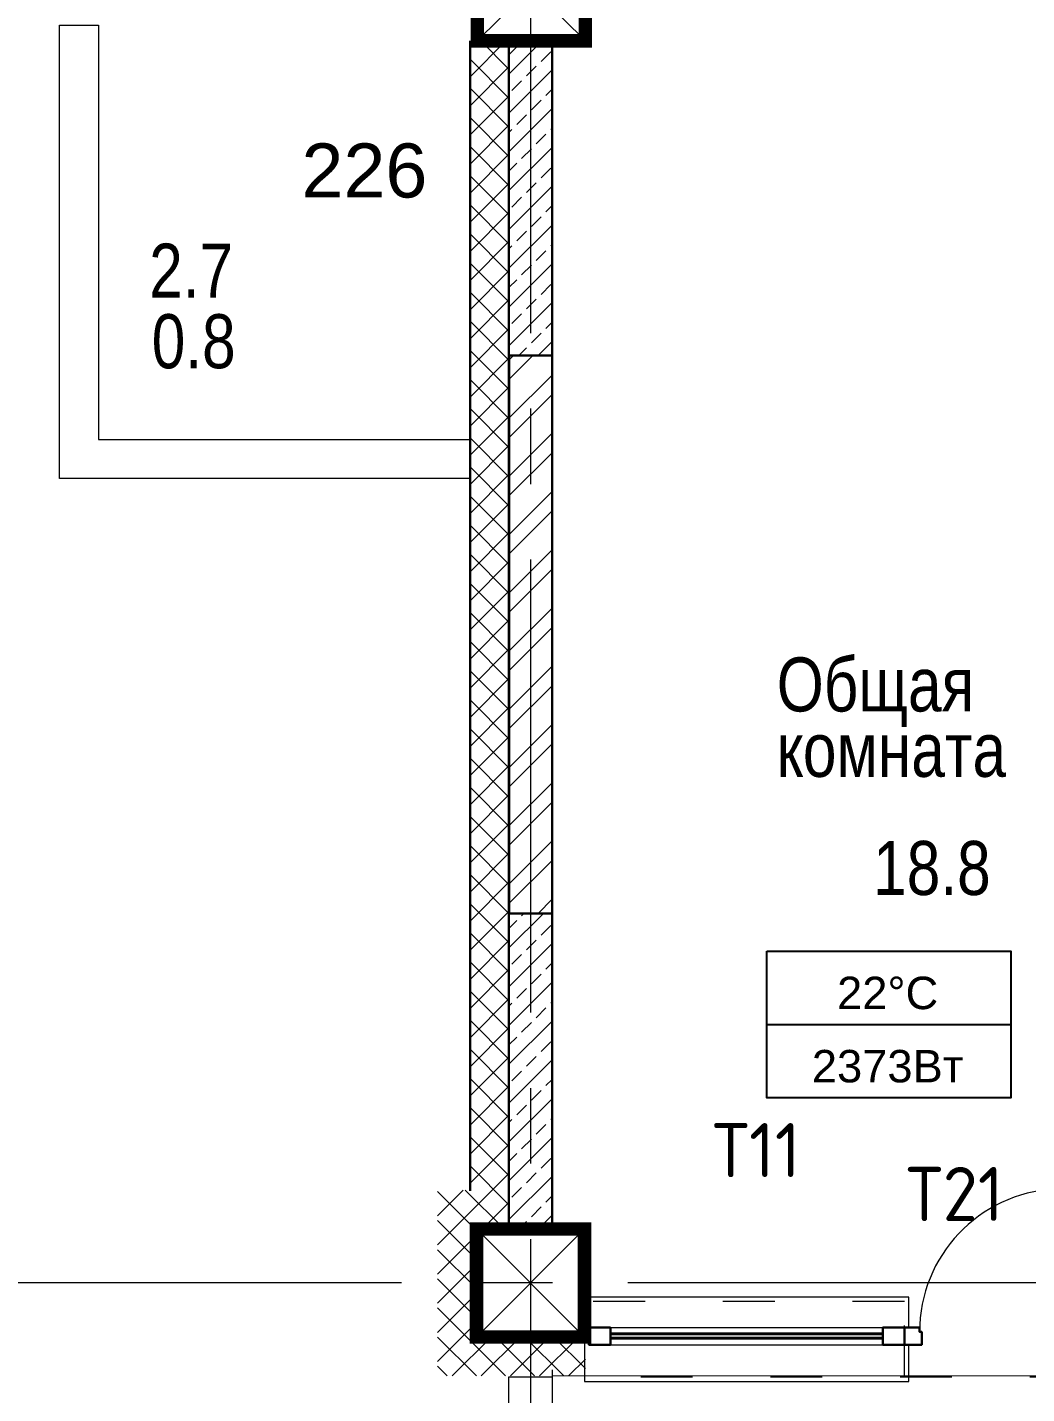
# Model space of a CAD drawing. Header units: millimetres. Extents: x -7566 to 51834, y -19356 to 38606.
# Drawn here: x -2327 to 2298, y -513 to 5807 of the extents above; entities that cross this region are included whole.
import ezdxf

# ---------------------------------------------------------------- set-up
doc = ezdxf.new("R2010")
doc.units = ezdxf.units.MM
for name, pattern in [('ACAD_ISO03W100', [30, 12, -18]), ('CENTER2', [28.575, 19.05, -3.175, 3.175, -3.175]), ('STROT', [1.7, 0.5, -1.2])]:
    doc.linetypes.add(name, pattern=pattern)
for name, color, linetype, lineweight in [('++++обратка', 5, 'Continuous', 30), ('++ОВ Надписи', 7, 'Continuous', 20), ('STENA', 22, 'Continuous', 50), ('Колонна', 15, 'Continuous', 30), ('Колонны', 7, 'Continuous', 30), ('окна', 150, 'Continuous', 20), ('оси', 6, 'STROT', 9), ('РП-АР_Площадь', 3, 'Continuous', 30), ('стена', 7, 'Continuous', 53), ('СТЕНЫ', 250, 'Continuous', 35), ('текст', 224, 'Continuous', 25), ('штрих', 252, 'Continuous', 9)]:
    doc.layers.add(name, color=color, linetype=linetype, lineweight=lineweight)
doc.layers.add('DOORS', color=27, linetype='Continuous')
doc.layers.add('ОТОПЛЕНИЕ ТЕСТ', color=7, linetype='Continuous')
doc.layers.get('++++обратка').off()
doc.styles.add('arial', font='arial.ttf')
doc.styles.add('GOST Common_I', font='', dxfattribs={"height": 200})
doc.styles.get("Standard").update_dxf_attribs({"font": 'arial.ttf'})
doc.styles.get('GOST Common_I').set_extended_font_data('GOST Common')

# ---------------------------------------------------------------- blocks, each defined once
blk = doc.blocks.new('Окв-0')
at = {"layer": 'DOORS', "color": 5, "lineweight": 9, "ltscale": 2}
blk.add_arc((1332064.4, -525220.4), 662, 273.15781, 359.93851, dxfattribs=at)
at = {"layer": 'окна', "color": 252, "lineweight": 9}
for p, q in [((1334156.3, -525161.2), (1332896.3, -525161.2)), ((1334156.3, -525241.2), (1332896.3, -525241.2)), ((1332076.3, -525331.2), (1332076.3, -525801.2)), ((1332136.3, -525331.2), (1332136.3, -525801.2))]:
    blk.add_line(p, q, dxfattribs=at)
at = {"layer": 'окна', "lineweight": 40}
for p, q in [((1334156.3, -525191.2), (1332896.3, -525191.2)), ((1334156.3, -525211.2), (1332896.3, -525211.2)), ((1332096.3, -525801.2), (1332096.3, -525331.2)), ((1332116.3, -525801.2), (1332116.3, -525331.2))]:
    blk.add_line(p, q, dxfattribs=at)
at = {"layer": 'окна', "color": 252, "lineweight": 30}
for points in [[(1332066.3, -525241.2), (1331996.3, -525241.2), (1331996.3, -525161.2), (1332076.3, -525161.2), (1332076.3, -525221.2), (1332066.3, -525221.2), (1332066.3, -525241.2)], [(1332726.3, -525241.2), (1332796.3, -525241.2), (1332796.3, -525161.2), (1332716.3, -525161.2), (1332716.3, -525221.2), (1332726.3, -525221.2), (1332726.3, -525241.2)], [(1332796.3, -525241.2), (1332896.3, -525241.2), (1332896.3, -525161.2), (1332796.3, -525161.2)], [(1334156.3, -525241.2), (1334256.3, -525241.2), (1334256.3, -525161.2), (1334156.3, -525161.2)], [(1332136.3, -525261.2), (1332136.3, -525331.2), (1332076.3, -525331.2), (1332076.3, -525251.2), (1332116.3, -525251.2), (1332116.3, -525261.2), (1332136.3, -525261.2)], [(1332136.3, -525871.2), (1332136.3, -525801.2), (1332076.3, -525801.2), (1332076.3, -525881.2), (1332116.3, -525881.2), (1332116.3, -525871.2), (1332136.3, -525871.2)]]:
    blk.add_lwpolyline(points, close=True, dxfattribs=at)
at = {"layer": 'СТЕНЫ', "linetype": 'ACAD_ISO03W100', "lineweight": 5, "ltscale": 20}
for p, q in [((1331976.3, -525011.2), (1334276.3, -525011.2)), ((1331976.3, -525011.2), (1331976.3, -525361.2)), ((1332796.3, -525011.2), (1332796.3, -525361.2)), ((1332796.3, -525361.2), (1334276.3, -525361.2))]:
    blk.add_line(p, q, dxfattribs=at)
at = {"layer": 'СТЕНЫ', "color": 251, "lineweight": 9, "ltscale": 20}
blk.add_lwpolyline([(1332776.3, -525241.2), (1332776.3, -525381.2), (1334276.3, -525381.2), (1334276.3, -524991.2), (1332776.3, -524991.2), (1332776.3, -525161.2)], dxfattribs=at)
blk = doc.blocks.new('к')
at = {"lineweight": 0}
for p, q in [((6373750, -182890), (6374150, -183290)), ((6373750, -183290), (6374150, -182890))]:
    blk.add_line(p, q, dxfattribs=at)
at = {"color": 1, "lineweight": 30, "ltscale": 20}
blk.add_lwpolyline([(6373750, -182890), (6374150, -182890), (6374150, -183290), (6373750, -183290)], close=True, dxfattribs=at)
at = {"layer": 'Колонна', "color": 7, "ltscale": 100, "const_width": 50}
blk.add_lwpolyline([(6373750, -182890), (6374150, -182890), (6374150, -183290), (6373750, -183290)], close=True, dxfattribs=at)
blk = doc.blocks.new('89898989')
at = {"layer": 'STENA', "lineweight": 9, "true_color": 0x939598}
h = blk.add_hatch(dxfattribs=at)
h.set_pattern_fill('ANSI33', color=252, scale=20, angle=180)
h.set_pattern_definition([(225, (-1419256.58, 490964.73), (89.802561, -89.802561), []), (225, (-1419346.38, 490964.73), (89.802561, -89.802561), [63.5, -31.75])])
h.paths.add_polyline_path([(-733028.4, 575277.3), (-733228.4, 575277.3), (-733227.7, 573821.4), (-733027.7, 573821.4)])
h = blk.add_hatch(dxfattribs=at)
h.set_pattern_fill('ANSI33', color=252, scale=20, angle=180)
h.set_pattern_definition([(225, (-1419256.58, 495005.17), (89.802561, -89.802561), []), (225, (-1419346.38, 495005.17), (89.802561, -89.802561), [63.5, -31.75])])
h.paths.add_polyline_path([(-733027.7, 571241), (-733227.7, 571241), (-733227.7, 569777.3), (-733027.7, 569777.3)])
at = {"layer": 'стена', "lineweight": 9, "true_color": 0x939598}
h = blk.add_hatch(dxfattribs=at)
h.set_pattern_fill('ANSI32', color=252, scale=20)
h.set_pattern_definition([(45, (-2788306.24, 1170964.3), (-134.703842, 134.703842), []), (45, (-2788216.44, 1170964.3), (-134.703842, 134.703842), [])])
h.paths.add_polyline_path([(-733027.7, 573821.4), (-733227.7, 573821.4), (-733227.7, 571241), (-733027.7, 571241)])
at = {"layer": 'штрих', "lineweight": 5, "ltscale": 20, "true_color": 0x939598}
h = blk.add_hatch(dxfattribs=at)
h.set_pattern_fill('ANSI37', color=252, scale=30, angle=90)
h.set_pattern_definition([(135, (-1168187.17, 40439.89), (-67.351921, -67.351921), []), (225, (-1168187.17, 40439.89), (67.351921, -67.351921), [])])
h.paths.add_polyline_path([(-732874.3, 569101.5), (-733558.3, 569101.5), (-733558.3, 569961.3), (-733407.7, 569961.3), (-733407.7, 575277.3), (-733227.7, 575277.3), (-733227.7, 569781.4), (-733378.4, 569781.4), (-733378.4, 569281.4), (-732874.3, 569281.4)])
at = {"layer": 'STENA', "color": 252, "lineweight": 30, "true_color": 0x939598}
for points in [[(-733027.7, 573821.4), (-733028.4, 575277.3), (-733228.4, 575277.3), (-733227.7, 573821.4)], [(-733027.7, 569777.3), (-733027.7, 571241), (-733227.7, 571241), (-733227.7, 569777.3)]]:
    blk.add_lwpolyline(points, close=True, dxfattribs=at)
at = {"layer": 'Колонны', "color": 252, "lineweight": -2, "true_color": 0x939598}
blk.add_lwpolyline([(-733102.8, 569299.6), (-733102.8, 569299.6)], dxfattribs=at)
at = {"layer": 'оси', "color": 252, "linetype": 'CENTER2', "lineweight": 13, "ltscale": 110, "true_color": 0x939598}
for points in [[(-733128.4, 588594.1), (-733128.4, 566424.7)], [(-689719.5, 569531.4), (-737232.5, 569533)]]:
    blk.add_lwpolyline(points, dxfattribs=at)
at = {"layer": 'РП-АР_Площадь', "color": 252, "lineweight": 5, "ltscale": 20, "true_color": 0x939598}
blk.add_lwpolyline([(-733028.4, 568181.6), (-733228.4, 568181.6), (-733228.4, 569097.3), (-733028.4, 569097.3)], close=True, dxfattribs=at)
blk.add_lwpolyline([(-733028.4, 569130.6), (-733028.3, 568181.6), (-732448.4, 568181.6), (-732448.4, 568131.6), (-730628.6, 568131.6), (-730628.6, 568181.6), (-727404.7, 568181.7), (-727404.7, 568131.5), (-727404.7, 568131.6), (-727404.7, 568181.6), (-726625, 568181.6), (-726625, 569102.4), (-733028.4, 569100.4)], dxfattribs=at)
at = {"layer": 'стена', "color": 252, "lineweight": 30, "ltscale": 20, "true_color": 0x939598}
for p, q in [((-733407.7, 569957.3), (-733407.7, 575277.3)), ((-733227.7, 569957.3), (-733227.7, 575277.3))]:
    blk.add_line(p, q, dxfattribs=at)
at = {"layer": 'стена', "color": 252, "lineweight": 9, "ltscale": 20, "true_color": 0x939598}
blk.add_lwpolyline([(-735307.7, 575350.5), (-735127.8, 575350.5), (-735127.8, 573432.5), (-733407.7, 573432.5), (-733407.7, 573252.5), (-735307.7, 573252.5)], close=True, dxfattribs=at)
at = {"layer": 'стена', "color": 252, "lineweight": 30, "true_color": 0x939598}
for points in [[(-733227.7, 571241), (-733027.7, 571241), (-733027.7, 573821.4)], [(-733227.6, 573821.4), (-733227.6, 571241)]]:
    blk.add_lwpolyline(points, dxfattribs=at)
at = {"color": 252, "true_color": 0x939598, "rotation": 180}
blk.add_blockref('Окв-0', (601398.6, 44084.4), dxfattribs=at)
at = {"layer": 'Колонны', "color": 252, "lineweight": -2, "true_color": 0x939598, "xscale": 1.25, "yscale": 1.25, "zscale": 1.25, "rotation": 270}
for p in [(-504261.8, 8542964.8), (-504265.9, 8536968.9)]:
    blk.add_blockref('к', p, dxfattribs=at)
at = {"layer": 'текст', "color": 252, "true_color": 0x939598, "style": 'arial'}
blk.add_text('226', height=250, rotation=359.99989, dxfattribs=at).set_placement((-734188.1, 574552.7))
at = {"layer": 'текст', "color": 252, "true_color": 0x939598, "style": 'arial', "width": 0.8}
for s, p in [('2.7', (-734892.8, 574089.4)), ('0.8', (-734881.1, 573762.8)), ('Общая', (-731988.3, 572175.2)), ('комната', (-731989.8, 571872.8)), ('18.8', (-731542.2, 571326.3))]:
    blk.add_text(s, height=250, rotation=359.99989, dxfattribs=at).set_placement(p)

msp = doc.modelspace()

# ---------------------------------------------------------------- linework, layer by layer
at = {"layer": 'ОТОПЛЕНИЕ ТЕСТ'}
msp.add_line((1095.1, 1194.1), (2225, 1194.1), dxfattribs=at)
msp.add_lwpolyline([(1095.1, 1532.9), (2225, 1532.9), (2225, 855.3), (1095.1, 855.3)], close=True, dxfattribs=at)

# ---------------------------------------------------------------- block references
at = {"layer": '++++обратка'}
msp.add_blockref('89898989', (733129.8, -569532.9), dxfattribs=at)

# ---------------------------------------------------------------- texts
at = {"layer": '++ОВ Надписи', "ltscale": 5, "char_height": 250, "width": 2075.748, "attachment_point": 8, "line_spacing_factor": 1.022761, "style": 'GOST Common_I'}
for s, insert in [('Т11', (1047.9, 488.3)), ('Т21', (1965.7, 285.4))]:
    msp.add_mtext(s, dxfattribs=dict(at, insert=insert))
at = {"layer": 'ОТОПЛЕНИЕ ТЕСТ', "insert": (1420.5, 1415.4), "char_height": 150, "attachment_point": 1}
msp.add_mtext_dynamic_manual_height_columns('22%%DС', width=1129.929, gutter_width=12.5, heights=[0], dxfattribs=at)
at = {"layer": 'ОТОПЛЕНИЕ ТЕСТ', "color": 1, "insert": (1303.8, 1076.6), "char_height": 150, "attachment_point": 1}
msp.add_mtext_dynamic_manual_height_columns('2373Вт', width=1129.929, gutter_width=12.5, heights=[0], dxfattribs=at)

doc.saveas('drawing.dxf')
